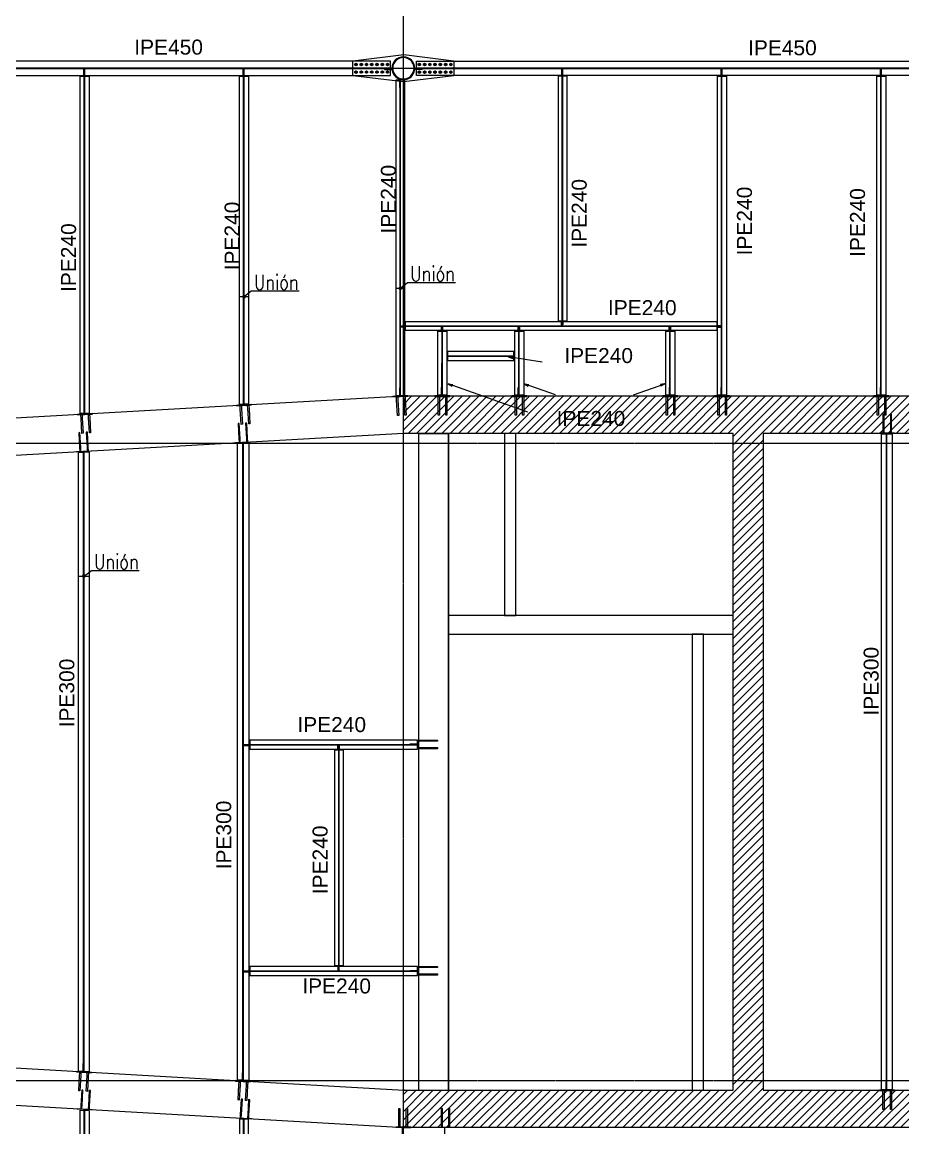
# Model space of a CAD drawing. Header units: millimetres. Extents: x -12345 to 95575, y -10691 to 31862.
# Drawn here: x 54414 to 66163, y 7867 to 22616 of the extents above; entities that cross this region are included whole.
import ezdxf
from ezdxf.enums import TextEntityAlignment as Align

# ---------------------------------------------------------------- set-up
doc = ezdxf.new("R2010")
doc.units = ezdxf.units.MM
doc.header["$LTSCALE"] = 0.9
doc.linetypes.add('DXK_LINE_DOT3', pattern=[5.9187, 2.979, -0.9799, 0.9799, -0.9799])
doc.layers.get('0').update_dxf_attribs({"color": 255})
for name, color, linetype, lineweight in [('E_TEXTO', 3, 'Continuous', 9), ('E_VIGAS-1', 254, 'Continuous', 25), ('E_VIGAS-2', 5, 'Continuous', 25), ('TUBO-REDONDO', 1, 'Continuous', 9)]:
    doc.layers.add(name, color=color, linetype=linetype, lineweight=lineweight)
for name, color, linetype in [('HCB-ACH_PANT', 253, 'Continuous'), ('HCB-EJES', 1, 'Continuous'), ('HCB_ALMA', 8, 'Continuous'), ('HCB_PANTALLAS', 6, 'Continuous'), ('HCB_PLATINA', 4, 'Continuous'), ('HCB_VIGAS', 4, 'Continuous'), ('UNIÒN', 6, 'Continuous')]:
    doc.layers.add(name, color=color, linetype=linetype)
doc.styles.add('CNI_COTAS', font='romans.shx', dxfattribs={"width": 0.8})
doc.styles.add('VERDANA', font='arial.ttf')
doc.dimstyles.new('UNIÒN', dxfattribs={"dimscale": 0, "dimtxt": 200, "dimasz": 60, "dimexe": 4, "dimexo": 4, "dimgap": 15, "dimtad": 1, "dimdec": 0, "dimzin": 4, "dimdsep": 46, "dimtxsty": 'CNI_COTAS', "dimcen": -0.09, "dimclrd": 6, "dimclrt": 3, "dimadec": 0, "dimazin": 0, "dimtfac": 1, "dimtdec": 0, "dimtmove": 2, "dimatfit": 0, "dimfxl": 0.05, "dimtolj": 1, "dimtzin": 0, "dimarcsym": 0})

msp = doc.modelspace()

# ---------------------------------------------------------------- hatches: boundary and pattern name
at = {"layer": 'HCB-ACH_PANT'}
h = msp.add_hatch(dxfattribs=at)
h.set_pattern_fill('ANSI31', color=256, scale=25)
h.set_pattern_definition([(45, (-12679.49, -55448.67), (-56.1266, 56.1266), [])])
h.paths.add_polyline_path([(68000.1, 7870.3), (59500.1, 7870.3), (59500.1, 8370.3), (63900.2, 8370.3), (63900.2, 17130.3), (59500.1, 17130.3), (59500.1, 17630.3), (68000.1, 17630.3), (68000.1, 17130.3), (64300.2, 17130.3), (64300.2, 8370.3), (68000.1, 8370.3)])

# ---------------------------------------------------------------- linework, layer by layer
at = {"color": 1, "linetype": 'Continuous'}
for centre, radius, start, end in [((58867.5, 22050.1), 11.5, 18.0268, 198.0268), ((58867.5, 22050.1), 11.5, 198.0268, 18.0268), ((58867.5, 22050.1), 10, 90.0268, 270.0268), ((58867.5, 22050.1), 10, 270.0268, 90.0268), ((58937.5, 22050.1), 11.5, 18.0268, 198.0268), ((58937.5, 22050.1), 11.5, 198.0268, 18.0268), ((58937.5, 22050.1), 10, 90.0268, 270.0268), ((58937.5, 22050.1), 10, 270.0268, 90.0268), ((59007.5, 22050.1), 11.5, 18.0268, 198.0268), ((59007.5, 22050.1), 11.5, 198.0268, 18.0268), ((59007.5, 22050.1), 10, 90.0268, 270.0268), ((59007.5, 22050.1), 10, 270.0268, 90.0268), ((59077.5, 22050.2), 11.5, 18.0268, 198.0268), ((59077.5, 22050.2), 11.5, 198.0268, 18.0268), ((59077.5, 22050.2), 10, 90.0268, 270.0268), ((59077.5, 22050.2), 10, 270.0268, 90.0268), ((59147.5, 22050.2), 11.5, 18.0268, 198.0268), ((59147.5, 22050.2), 11.5, 198.0268, 18.0268), ((59147.5, 22050.2), 10, 90.0268, 270.0268), ((59147.5, 22050.2), 10, 270.0268, 90.0268), ((59217.5, 22050.2), 11.5, 18.0268, 198.0268), ((59217.5, 22050.2), 11.5, 198.0268, 18.0268), ((59217.5, 22050.2), 10, 90.0268, 270.0268), ((59217.5, 22050.2), 10, 270.0268, 90.0268), ((59287.5, 22050.3), 11.5, 18.0268, 198.0268), ((59287.5, 22050.3), 11.5, 198.0268, 18.0268), ((59287.5, 22050.3), 10, 90.0268, 270.0268), ((59287.5, 22050.3), 10, 270.0268, 90.0268), ((59712.5, 22049.8), 11.5, 18.0268, 198.0268), ((59712.5, 22049.8), 11.5, 198.0268, 18.0268), ((59712.5, 22049.8), 10, 90.0268, 270.0268), ((59712.5, 22049.8), 10, 270.0268, 90.0268), ((59782.5, 22049.8), 11.5, 18.0268, 198.0268), ((59782.5, 22049.8), 11.5, 198.0268, 18.0268), ((59782.5, 22049.8), 10, 90.0268, 270.0268), ((59782.5, 22049.8), 10, 270.0268, 90.0268), ((59852.5, 22049.9), 11.5, 18.0268, 198.0268), ((59852.5, 22049.9), 11.5, 198.0268, 18.0268), ((59852.5, 22049.9), 10, 90.0268, 270.0268), ((59852.5, 22049.9), 10, 270.0268, 90.0268), ((59922.5, 22049.9), 11.5, 18.0268, 198.0268), ((59922.5, 22049.9), 11.5, 198.0268, 18.0268), ((59922.5, 22049.9), 10, 90.0268, 270.0268), ((59922.5, 22049.9), 10, 270.0268, 90.0268), ((59992.5, 22049.9), 11.5, 18.0268, 198.0268), ((59992.5, 22049.9), 11.5, 198.0268, 18.0268), ((59992.5, 22049.9), 10, 90.0268, 270.0268), ((59992.5, 22049.9), 10, 270.0268, 90.0268), ((60062.5, 22050), 11.5, 18.0268, 198.0268), ((60062.5, 22050), 11.5, 198.0268, 18.0268), ((60062.5, 22050), 10, 90.0268, 270.0268), ((60062.5, 22050), 10, 270.0268, 90.0268), ((60132.5, 22050), 11.5, 18.0268, 198.0268), ((60132.5, 22050), 11.5, 198.0268, 18.0268), ((60132.5, 22050), 10, 90.0268, 270.0268), ((60132.5, 22050), 10, 270.0268, 90.0268), ((58867.5, 21950.1), 11.5, 18.0268, 198.0268), ((58867.5, 21950.1), 11.5, 198.0268, 18.0268), ((58867.5, 21950.1), 10, 90.0268, 270.0268), ((58867.5, 21950.1), 10, 270.0268, 90.0268), ((58937.5, 21950.1), 11.5, 18.0268, 198.0268), ((58937.5, 21950.1), 11.5, 198.0268, 18.0268), ((58937.5, 21950.1), 10, 90.0268, 270.0268), ((58937.5, 21950.1), 10, 270.0268, 90.0268), ((59007.5, 21950.1), 11.5, 18.0268, 198.0268), ((59007.5, 21950.1), 11.5, 198.0268, 18.0268), ((59007.5, 21950.1), 10, 90.0268, 270.0268), ((59007.5, 21950.1), 10, 270.0268, 90.0268), ((59077.5, 21950.2), 11.5, 18.0268, 198.0268), ((59077.5, 21950.2), 11.5, 198.0268, 18.0268), ((59077.5, 21950.2), 10, 90.0268, 270.0268), ((59077.5, 21950.2), 10, 270.0268, 90.0268), ((59147.5, 21950.2), 11.5, 18.0268, 198.0268), ((59147.5, 21950.2), 11.5, 198.0268, 18.0268), ((59147.5, 21950.2), 10, 90.0268, 270.0268), ((59147.5, 21950.2), 10, 270.0268, 90.0268), ((59217.5, 21950.2), 11.5, 18.0268, 198.0268), ((59217.5, 21950.2), 11.5, 198.0268, 18.0268), ((59217.5, 21950.2), 10, 90.0268, 270.0268), ((59217.5, 21950.2), 10, 270.0268, 90.0268), ((59287.5, 21950.3), 11.5, 18.0268, 198.0268), ((59287.5, 21950.3), 11.5, 198.0268, 18.0268), ((59287.5, 21950.3), 10, 90.0268, 270.0268), ((59287.5, 21950.3), 10, 270.0268, 90.0268), ((59712.5, 21949.8), 11.5, 18.0268, 198.0268), ((59712.5, 21949.8), 11.5, 198.0268, 18.0268), ((59712.5, 21949.8), 10, 90.0268, 270.0268), ((59712.5, 21949.8), 10, 270.0268, 90.0268), ((59782.5, 21949.8), 11.5, 18.0268, 198.0268), ((59782.5, 21949.8), 11.5, 198.0268, 18.0268), ((59782.5, 21949.8), 10, 90.0268, 270.0268), ((59782.5, 21949.8), 10, 270.0268, 90.0268), ((59852.5, 21949.9), 11.5, 18.0268, 198.0268), ((59852.5, 21949.9), 11.5, 198.0268, 18.0268), ((59852.5, 21949.9), 10, 90.0268, 270.0268), ((59852.5, 21949.9), 10, 270.0268, 90.0268), ((59922.5, 21949.9), 11.5, 18.0268, 198.0268), ((59922.5, 21949.9), 11.5, 198.0268, 18.0268), ((59922.5, 21949.9), 10, 90.0268, 270.0268), ((59922.5, 21949.9), 10, 270.0268, 90.0268), ((59992.5, 21949.9), 11.5, 18.0268, 198.0268), ((59992.5, 21949.9), 11.5, 198.0268, 18.0268), ((59992.5, 21949.9), 10, 90.0268, 270.0268), ((59992.5, 21949.9), 10, 270.0268, 90.0268), ((60062.5, 21950), 11.5, 18.0268, 198.0268), ((60062.5, 21950), 11.5, 198.0268, 18.0268), ((60062.5, 21950), 10, 90.0268, 270.0268), ((60062.5, 21950), 10, 270.0268, 90.0268), ((60132.5, 21950), 11.5, 18.0268, 198.0268), ((60132.5, 21950), 11.5, 198.0268, 18.0268), ((60132.5, 21950), 10, 90.0268, 270.0268), ((60132.5, 21950), 10, 270.0268, 90.0268)]:
    msp.add_arc(centre, radius, start, end, dxfattribs=at)
at = {"layer": 'E_TEXTO', "color": 4}
for p, q in [((60898.3, 18149.9), (60961.3, 18154)), ((60898.3, 18149.9), (60957.7, 18128.4)), ((61349.9, 18079.6), (60898.3, 18149.9)), ((60095.7, 17790.9), (60150.1, 17758.8)), ((61158.2, 17414.3), (60095.7, 17790.9)), ((60095.7, 17790.9), (60158.4, 17783.2)), ((61111, 17790.9), (61165.4, 17758.8)), ((61530, 17642.4), (61111, 17790.9)), ((61111, 17790.9), (61173.7, 17783.2)), ((62568.9, 17642.4), (62987.9, 17790.9)), ((62987.9, 17790.9), (62925.2, 17783.2)), ((62987.9, 17790.9), (62933.5, 17758.8))]:
    msp.add_line(p, q, dxfattribs=at)
at = {"layer": 'E_VIGAS-1', "color": 30, "true_color": 0xf26722}
for p, q in [((59700.2, 17130.2), (60100.2, 17130.2)), ((59700.2, 17130.1), (59700.2, 8370.2)), ((60100.2, 17130.1), (60100.2, 8370.2)), ((46300.2, 9123.1), (59506.1, 8370.3))]:
    msp.add_line(p, q, dxfattribs=at)
for points in [[(60100, 8370.2), (60100, 17130.2), (59700, 17130.2), (59700, 8370.2)], [(61000.2, 17130.2), (60850.2, 17130.2), (60850.2, 17130.1), (60850.2, 14700.3), (61000.2, 14700.3), (61000.2, 17130.1)], [(60100.2, 14450.2), (63900.2, 14450.2), (63900.2, 14700.2), (60100.2, 14700.2)], [(63502.2, 14450.2), (63352.2, 14450.2), (63352, 8370.2), (63502, 8370.2)]]:
    msp.add_lwpolyline(points, close=True, dxfattribs=at)
at = {"layer": 'E_VIGAS-2', "color": 30, "true_color": 0xf26722}
for p, q in [((46224.6, 16875.2), (59500.2, 17630.6)), ((59500.2, 17129.8), (46300.2, 16378.7)), ((59508.9, 7869.3), (46250.7, 8625.2))]:
    msp.add_line(p, q, dxfattribs=at)
at = {"layer": 'HCB-EJES', "linetype": 'DXK_LINE_DOT3'}
for p, q in [((59500, -3906.8), (59500, 29407)), ((-6888.4, 22000), (90118.8, 22000)), ((-10844.5, 17000), (94075, 17000)), ((-10844.5, 8500), (94075, 8500))]:
    msp.add_line(p, q, dxfattribs=at)
at = {"layer": 'HCB_ALMA'}
for p, q in [((51161.6, 22004.7), (59331.4, 22004.6)), ((51161.6, 21995.3), (59331.4, 21995.3)), ((59661.6, 22004.7), (67831.4, 22004.6)), ((59661.6, 21995.3), (67831.4, 21995.3)), ((55243.3, 17405), (55243.3, 21895)), ((55249.5, 17405), (55249.5, 21895)), ((57368.3, 17525.9), (57368.3, 21895)), ((57374.5, 17525.9), (57374.5, 21895)), ((59456.9, 17637.3), (59456.9, 21843.4)), ((59463.1, 17637.3), (59463.1, 21843.4)), ((61619.4, 18633), (61619.4, 21895)), ((61625.6, 18633), (61625.6, 21895)), ((63743.3, 17643), (63743.3, 21895)), ((63749.5, 17643), (63749.5, 21895)), ((65868.3, 17643), (65868.3, 21895)), ((65874.5, 17643), (65874.5, 21895)), ((59526.4, 18566.1), (63676.4, 18566.1)), ((59526.4, 18559.9), (63676.4, 18559.9)), ((60013.4, 17645.4), (60016.5, 18493)), ((60019.6, 17645.4), (60023.6, 18493)), ((61038.3, 17645.4), (61038.3, 18493)), ((61044.5, 17645.4), (61044.5, 18493)), ((63053.4, 17645.4), (63053.4, 18493)), ((63059.6, 17645.4), (63059.6, 18493)), ((60086.5, 18166.1), (60971.4, 18166.1)), ((60086.5, 18159.9), (60971.4, 18159.9)), ((65943.1, 8382.9), (65943.1, 17117.5)), ((65950.2, 8382.9), (65950.2, 17117.5)), ((57359, 8502.5), (57359, 16998.2)), ((57366.1, 8502.5), (57366.1, 16998.2)), ((55234, 8623.6), (55234, 16882.7)), ((55241.1, 8623.6), (55241.1, 16882.7)), ((57446.7, 12981.5), (59700, 12981.5)), ((57446.7, 12975.3), (59700, 12975.3)), ((58636.6, 10031.4), (58636.6, 12905.6)), ((58642.8, 10031.4), (58642.8, 12905.6)), ((57446.7, 9961.7), (59690.2, 9961.7)), ((57446.7, 9955.5), (59690.2, 9955.5)), ((55246.4, 1708.4), (55242.9, 8095.9)), ((55253.5, 1708.3), (55250, 8095.9)), ((57371.4, 1708.4), (57367.9, 7974.8)), ((57378.5, 1708.4), (57375, 7974.8))]:
    msp.add_line(p, q, dxfattribs=at)
at = {"layer": 'HCB_PANTALLAS'}
msp.add_lwpolyline([(68000.1, 7870.3), (59500.1, 7870.3), (59500.1, 8370.3), (63900.2, 8370.3), (63900.2, 17130.3), (59500.1, 17130.3), (59500.1, 17630.3), (68000.1, 17630.3), (68000.1, 17130.3), (64300.2, 17130.3), (64300.2, 8370.3), (68000.1, 8370.3)], close=True, dxfattribs=at)
at = {"layer": 'HCB_PLATINA', "color": 8}
for p, q in [((59400, 17634.9), (59520, 17640.2)), ((55234, 16882.7), (55241.1, 16882.7)), ((57359, 8502.5), (57366.1, 8502.5))]:
    msp.add_line(p, q, dxfattribs=at)
at = {"layer": 'HCB_VIGAS'}
for p, q in [((59514.1, 17130.5), (59507, 17130.1)), ((59700.2, 17130.2), (59700.2, 17130.1)), ((59514.3, 8369.7), (59507.1, 8370.1)), ((59700.2, 8370.2), (60100.2, 8370.2))]:
    msp.add_line(p, q, dxfattribs=at)
at = {"layer": 'HCB_VIGAS', "color": 8}
msp.add_lwpolyline([(60172.5, 21900), (59500, 21817.9), (58827.5, 21900), (58827.5, 22100), (59504.7, 22183.3), (60172.5, 22100)], close=True, dxfattribs=at)
msp.add_lwpolyline([(60172.5, 21900), (59500, 21817.9), (58827.5, 21900), (58827.5, 22100), (59504.7, 22183.3), (60172.5, 22100)], close=True, dxfattribs=at)
at = {"layer": 'HCB_VIGAS'}
for points in [[(58827.5, 21905), (59327.5, 21905), (59327.5, 22095), (58827.5, 22095), (51672.4, 22095), (51172.4, 22095), (51172.4, 21905), (51672.4, 21905)], [(55233.5, 21905), (55243.5, 21905), (55243.5, 21995.3), (55233.5, 21995.3)], [(55243.5, 21895), (55250.6, 21895), (55250.6, 21985.3), (55243.5, 21985.3)], [(57358.5, 21905), (57368.5, 21905), (57368.5, 21995.3), (57358.5, 21995.3)], [(57368.5, 21895), (57375.6, 21895), (57375.6, 21985.3), (57368.5, 21985.3)], [(58867.5, 22032.7), (58852.5, 22041.4), (58852.5, 22058.7), (58867.5, 22067.4), (58882.5, 22058.7), (58882.5, 22041.4)], [(58937.5, 22032.8), (58922.5, 22041.4), (58922.5, 22058.7), (58937.5, 22067.4), (58952.5, 22058.8), (58952.5, 22041.4)], [(59007.5, 22032.8), (58992.5, 22041.5), (58992.5, 22058.8), (59007.5, 22067.4), (59022.5, 22058.8), (59022.5, 22041.5)], [(59077.5, 22032.8), (59062.5, 22041.5), (59062.5, 22058.8), (59077.5, 22067.5), (59092.5, 22058.8), (59092.5, 22041.5)], [(59147.5, 22032.9), (59132.5, 22041.5), (59132.5, 22058.8), (59147.5, 22067.5), (59162.5, 22058.9), (59162.5, 22041.5)], [(59217.5, 22032.9), (59202.5, 22041.6), (59202.5, 22058.9), (59217.5, 22067.5), (59232.5, 22058.9), (59232.5, 22041.6)], [(59347.5, 21985), (59347.6, 21995), (59346.4, 21995), (59247.3, 21995.3), (59247.3, 21985), (59345.5, 21985)], [(59287.5, 22032.9), (59272.5, 22041.6), (59272.5, 22058.9), (59287.5, 22067.6), (59302.5, 22058.9), (59302.5, 22041.6)], [(59653.6, 21995.3), (59752.5, 21995.3), (59752.5, 21985.3), (59654.5, 21985.3), (59652.5, 21985.3), (59652.5, 21995.3)], [(67327.5, 22095), (67837.5, 22095), (67837.5, 21905), (67327.5, 21905), (60172.5, 21905), (59672.5, 21905), (59672.5, 22095), (60172.5, 22095)], [(59712.5, 22032.5), (59697.5, 22041.1), (59697.4, 22058.5), (59712.4, 22067.1), (59727.4, 22058.5), (59727.5, 22041.2)], [(59782.5, 22032.5), (59767.5, 22041.2), (59767.4, 22058.5), (59782.4, 22067.2), (59797.4, 22058.5), (59797.5, 22041.2)], [(59852.5, 22032.5), (59837.5, 22041.2), (59837.4, 22058.5), (59852.4, 22067.2), (59867.4, 22058.5), (59867.5, 22041.2)], [(59922.5, 22032.6), (59907.5, 22041.2), (59907.4, 22058.6), (59922.4, 22067.2), (59937.4, 22058.6), (59937.5, 22041.2)], [(59992.5, 22032.6), (59977.5, 22041.3), (59977.4, 22058.6), (59992.4, 22067.3), (60007.4, 22058.6), (60007.5, 22041.3)], [(60062.5, 22032.6), (60047.5, 22041.3), (60047.4, 22058.6), (60062.4, 22067.3), (60077.4, 22058.6), (60077.5, 22041.3)], [(60132.5, 22032.7), (60117.5, 22041.3), (60117.4, 22058.7), (60132.4, 22067.3), (60147.4, 22058.7), (60147.5, 22041.3)], [(61608.5, 21905), (61618.5, 21905), (61618.5, 21995.3), (61608.5, 21995.3)], [(61618.5, 21895), (61625.6, 21895), (61625.6, 21985.3), (61618.5, 21985.3)], [(63733.5, 21905), (63743.5, 21905), (63743.5, 21995.3), (63733.5, 21995.3)], [(63743.5, 21895), (63750.6, 21895), (63750.6, 21985.3), (63743.5, 21985.3)], [(65858.5, 21905), (65868.5, 21905), (65868.5, 21995.3), (65858.5, 21995.3)], [(65868.5, 21895), (65875.6, 21895), (65875.6, 21985.3), (65868.5, 21985.3)], [(55190, 17395.4), (55190, 21895), (55310, 21895), (55310, 17402.2)], [(57315, 17516.3), (57315, 21895), (57435, 21895), (57435, 17523.1)], [(58867.5, 21932.7), (58852.5, 21941.4), (58852.5, 21958.7), (58867.5, 21967.4), (58882.5, 21958.7), (58882.5, 21941.4)], [(58937.5, 21932.8), (58922.5, 21941.4), (58922.5, 21958.7), (58937.5, 21967.4), (58952.5, 21958.8), (58952.5, 21941.4)], [(59007.5, 21932.8), (58992.5, 21941.5), (58992.5, 21958.8), (59007.5, 21967.4), (59022.5, 21958.8), (59022.5, 21941.5)], [(59077.5, 21932.8), (59062.5, 21941.5), (59062.5, 21958.8), (59077.5, 21967.5), (59092.5, 21958.8), (59092.5, 21941.5)], [(59147.5, 21932.9), (59132.5, 21941.5), (59132.5, 21958.8), (59147.5, 21967.5), (59162.5, 21958.9), (59162.5, 21941.5)], [(59217.5, 21932.9), (59202.5, 21941.6), (59202.5, 21958.9), (59217.5, 21967.5), (59232.5, 21958.9), (59232.5, 21941.6)], [(59287.5, 21932.9), (59272.5, 21941.6), (59272.5, 21958.9), (59287.5, 21967.6), (59302.5, 21958.9), (59302.5, 21941.6)], [(59446.9, 21853.4), (59446.9, 21743.4), (59456.9, 21743.4), (59456.9, 21851.9), (59456.9, 21853.4), (59451.8, 21853.4)], [(59712.5, 21932.5), (59697.5, 21941.1), (59697.5, 21958.5), (59712.5, 21967.1), (59727.5, 21958.5), (59727.5, 21941.2)], [(59782.5, 21932.5), (59767.5, 21941.2), (59767.5, 21958.5), (59782.5, 21967.2), (59797.5, 21958.5), (59797.5, 21941.2)], [(59852.5, 21932.5), (59837.5, 21941.2), (59837.5, 21958.5), (59852.5, 21967.2), (59867.5, 21958.5), (59867.5, 21941.2)], [(59922.5, 21932.6), (59907.5, 21941.2), (59907.5, 21958.6), (59922.5, 21967.2), (59937.5, 21958.6), (59937.5, 21941.2)], [(59992.5, 21932.6), (59977.5, 21941.3), (59977.5, 21958.6), (59992.5, 21967.3), (60007.5, 21958.6), (60007.5, 21941.3)], [(60062.5, 21932.6), (60047.5, 21941.3), (60047.5, 21958.6), (60062.5, 21967.3), (60077.5, 21958.6), (60077.5, 21941.3)], [(60132.5, 21932.7), (60117.5, 21941.3), (60117.5, 21958.7), (60132.5, 21967.3), (60147.5, 21958.7), (60147.5, 21941.3)], [(61565, 21895), (61565, 18633), (61685, 18633), (61685, 21895)], [(63690, 17640.2), (63690, 21895), (63810, 21895), (63810, 17640.2)], [(65815, 17640.2), (65815, 21895), (65935, 21895), (65935, 17640.2)], [(59530, 18623), (63680, 18623), (63680, 18503), (59530, 18503)], [(61608.5, 18623), (61618.5, 18623), (61618.5, 18566.1), (61608.5, 18566.1)], [(61618.5, 18633), (61625.6, 18633), (61625.6, 18576.1), (61618.5, 18576.1)], [(59463.1, 18549), (59463.1, 18559), (59520, 18559), (59520, 18549)], [(59473.1, 18559), (59473.1, 18566.1), (59530, 18566.1), (59530, 18559)], [(59960, 17640.2), (59960, 18493), (60080, 18493), (60080, 17640.2)], [(60006.5, 18559.9), (60016.5, 18559.9), (60016.5, 18503), (60006.5, 18503)], [(60016.5, 18549.9), (60023.6, 18549.9), (60023.6, 18493), (60016.5, 18493)], [(60985, 17640.2), (60985, 18493), (61105, 18493), (61105, 17640.2)], [(61031.5, 18559.9), (61041.5, 18559.9), (61041.4, 18503), (61031.4, 18503)], [(61041.5, 18549.9), (61048.6, 18549.9), (61048.5, 18493), (61041.4, 18493)], [(63000, 17640.2), (63000, 18493), (63120, 18493), (63120, 17640.2)], [(63046.5, 18559.9), (63056.5, 18559.9), (63056.5, 18503), (63046.5, 18503)], [(63056.5, 18549.9), (63063.6, 18549.9), (63063.6, 18493), (63056.5, 18493)], [(63736.9, 18559), (63736.9, 18566.1), (63680, 18566.1), (63680, 18559)], [(63743.3, 18549), (63743.3, 18559), (63690, 18559), (63690, 18549)], [(60090, 18103), (60975, 18103), (60975, 18223), (60090, 18223)], [(59457, 17627.4), (59451, 17627.1), (59451, 17637.6), (59451, 17737.6), (59457, 17737.6), (59457, 17637.6)], [(60014, 17630.2), (60008, 17630.2), (60008, 17640.2), (60008, 17740.2), (60014, 17740.2), (60014, 17640.2)], [(61039, 17630.2), (61033, 17630.2), (61033, 17640.2), (61033, 17740.2), (61039, 17740.2), (61039, 17640.2)], [(63054, 17630.2), (63048, 17630.2), (63048, 17640.2), (63048, 17740.2), (63054, 17740.2), (63054, 17640.2)], [(63744, 17630.2), (63738, 17630.2), (63738, 17640.2), (63738, 17740.2), (63744, 17740.2), (63744, 17640.2)], [(65869, 17630.2), (65863, 17630.2), (65863, 17640.2), (65863, 17740.2), (65869, 17740.2), (65869, 17640.2)], [(57372, 17509.5), (57366, 17509.2), (57366, 17519.7), (57366, 17619.7), (57372, 17619.7), (57372, 17519.7)], [(59361.1, 17615.9), (59560.7, 17627.3), (59560.6, 17630.2), (59500.2, 17630.2), (59360.7, 17621.9)], [(59919.5, 17624.2), (60119.5, 17624.2), (60119.5, 17630.2), (59919.5, 17630.2)], [(60944.4, 17624.2), (61144.4, 17624.2), (61144.4, 17630.2), (60944.4, 17630.2)], [(62959.5, 17624.2), (63159.5, 17624.2), (63159.5, 17630.2), (62959.5, 17630.2)], [(63649.4, 17624.2), (63849.4, 17624.2), (63849.4, 17630.2), (63649.4, 17630.2)], [(65774.4, 17624.2), (65974.4, 17624.2), (65974.4, 17630.2), (65774.4, 17630.2)], [(55247, 17388.6), (55241, 17388.3), (55241, 17398.8), (55241, 17498.8), (55247, 17498.8), (55247, 17398.8)], [(57276.1, 17498.1), (57475.7, 17509.4), (57475.4, 17515.4), (57275.7, 17504)], [(55151.1, 17377.1), (55350.7, 17388.5), (55350.4, 17394.5), (55150.7, 17383.1)], [(65850.2, 17136.2), (66050.2, 17136.2), (66050.2, 17130.2), (65850.2, 17130.2)], [(65875.2, 17120.2), (65875.2, 8380.2), (66025.2, 8380.2), (66025.2, 17120.2)], [(65944.2, 17130.2), (65938.2, 17130.2), (65938.2, 17120.2), (65938.2, 17020.2), (65944.2, 17020.2), (65944.2, 17120.2)], [(57262.3, 17008.4), (57462, 17019.9), (57462.3, 17013.9), (57262.7, 17002.4)], [(57437.5, 17002.4), (57437.5, 8498.2), (57287.5, 8506.7), (57287.5, 16993.9)], [(57358.9, 17008), (57353, 17007.6), (57352.9, 16997.8), (57352.9, 16897.8), (57358.9, 16897.8), (57358.9, 16997.8)], [(55137.3, 16887.5), (55337, 16899), (55337.3, 16893), (55137.7, 16881.5)], [(55162.5, 16873), (55162.5, 8627.9), (55312.5, 8619.3), (55312.5, 16881.5)], [(55233.9, 16887), (55228, 16886.7), (55227.9, 16876.9), (55227.9, 16776.9), (55233.9, 16776.9), (55233.9, 16876.9)], [(57377.1, 12974.4), (57377.1, 12981.5), (57450.2, 12981.5), (57450.2, 12974.4)], [(57450.2, 12918.4), (59690.2, 12918.4), (59690.2, 13038.4), (57450.2, 13038.4)], [(59700, 12987.5), (59700, 12981.5), (59690, 12981.5), (59590, 12981.5), (59590, 12987.5), (59690, 12987.5)], [(59706, 12878.4), (59706, 13078.4), (59700, 13078.4), (59700, 12878.4)], [(57366.1, 12964.4), (57366.1, 12974.4), (57437.5, 12974.4), (57437.5, 12964.4)], [(58700.2, 10031.3), (58700.2, 12905.7), (58580.2, 12905.7), (58580.2, 10031.3)], [(58626.6, 12975.3), (58636.6, 12975.3), (58636.6, 12918.4), (58626.6, 12918.4)], [(58636.6, 12965.3), (58643.7, 12965.3), (58643.7, 12905.7), (58636.6, 12905.7)], [(58636.6, 9971.6), (58643.7, 9971.6), (58643.7, 10031.3), (58636.6, 10031.3)], [(59706, 9858.6), (59706, 10058.6), (59700, 10058.6), (59700, 9858.6)], [(57366.1, 9944.6), (57366.1, 9954.6), (57437.5, 9954.6), (57437.5, 9944.6)], [(57377.1, 9954.6), (57377.1, 9961.7), (57450.2, 9961.7), (57450.2, 9954.6)], [(57450.2, 9898.5), (59690.2, 9898.6), (59690.2, 10018.6), (57450.2, 10018.5)], [(58626.6, 9961.6), (58636.6, 9961.6), (58636.6, 10018.6), (58626.6, 10018.6)], [(55233.9, 8613.8), (55228, 8614.1), (55227.9, 8624), (55227.9, 8724), (55233.9, 8724), (55233.9, 8624)], [(55137.3, 8613.4), (55337, 8601.9), (55337.3, 8607.9), (55137.7, 8619.3)], [(57262.4, 8492.1), (57462.1, 8480.7), (57462.4, 8486.7), (57262.8, 8498.1)], [(65944.2, 8370.2), (65938.2, 8370.2), (65938.2, 8380.2), (65938.2, 8480.2), (65944.2, 8480.2), (65944.2, 8380.2)], [(65850.2, 8364.2), (66050.2, 8364.2), (66050.2, 8370.2), (65850.2, 8370.2)], [(55149.1, 8123.9), (55348.8, 8112.4), (55348.4, 8106.4), (55148.8, 8117.9)], [(55310, 8098.7), (55310, 1708.4), (55190, 1708.4), (55190, 8105.5)], [(57275.5, 8002.7), (57475.2, 7991.2), (57474.8, 7985.2), (57275.2, 7996.7)], [(57315, 7984.4), (57315, 1708.4), (57435, 1708.4), (57435, 7977.5)], [(59600, 7876.2), (59400, 7876.2), (59400, 7875.5), (59492.8, 7870.2), (59600, 7870.2)], [(59495.3, 7760.5), (59489.3, 7760.9), (59489.3, 7770.2), (59489.3, 7870.2), (59495.3, 7870.2), (59495.3, 7770.2)], [(59893.4, 7876.2), (60224, 7876.2), (60224, 7870.2), (59893.5, 7870.2)]]:
    msp.add_lwpolyline(points, close=True, dxfattribs=at)
for points in [[(59520, 17640.2), (59520, 21820.3), (59520, 21843.4), (59400, 21843.4), (59400, 21830.1), (59400, 17634.9)], [(59700, 9961.7), (59590, 9961.7), (59590, 9967.7), (59700, 9967.7), (59700, 9961.7)], [(57353, 8492.8), (57353, 8602.5), (57359, 8602.5), (57359, 8492.7), (57353, 8493)], [(55239, 8112.7), (55239, 8002.5), (55245, 8002.5), (55245, 8112.4), (55239, 8112.7)], [(57365.4, 7991.5), (57365.4, 7881.3), (57371.4, 7881.3), (57371.4, 7991.1), (57365.4, 7991.5)], [(60047.7, 7870.2), (60047.7, 7760.6), (60053.7, 7760.6), (60053.7, 7870.2), (60047.7, 7870.2)]]:
    msp.add_lwpolyline(points, dxfattribs=at)
at = {"layer": 'HCB_VIGAS', "color": 5}
for points in [[(59411.6, 17617.3), (59415.1, 17619), (59418.8, 17617.7), (59420.9, 17617), (59423.5, 17611.5), (59425.7, 17574), (59437.3, 17369.9), (59421.3, 17368.9), (59409.7, 17573.1), (59407.5, 17610.6), (59409.6, 17616.3)], [(59511.4, 17623), (59514.9, 17624.7), (59518.6, 17623.4), (59520.7, 17622.7), (59523.4, 17617.1), (59525.5, 17579.7), (59537.1, 17375.5), (59521.1, 17374.6), (59509.5, 17578.8), (59507.4, 17616.2), (59509.4, 17622)], [(59969.9, 17622.7), (59973.5, 17624.2), (59977.2, 17622.7), (59979.2, 17621.9), (59981.5, 17616.2), (59981.5, 17578.7), (59981.5, 17374.2), (59965.5, 17374.2), (59965.5, 17578.7), (59965.5, 17616.2), (59967.9, 17621.9)], [(60069.9, 17622.7), (60073.5, 17624.2), (60077.2, 17622.7), (60079.2, 17621.9), (60081.5, 17616.2), (60081.5, 17578.7), (60081.5, 17374.2), (60065.5, 17374.2), (60065.5, 17578.7), (60065.5, 17616.2), (60067.9, 17621.9)], [(60994.9, 17622.7), (60998.5, 17624.2), (61002.2, 17622.7), (61004.2, 17621.9), (61006.5, 17616.2), (61006.5, 17578.7), (61006.5, 17374.2), (60990.5, 17374.2), (60990.5, 17578.7), (60990.5, 17616.2), (60992.9, 17621.9)], [(61094.9, 17622.7), (61098.5, 17624.2), (61102.2, 17622.7), (61104.2, 17621.9), (61106.5, 17616.2), (61106.5, 17578.7), (61106.5, 17374.2), (61090.5, 17374.2), (61090.5, 17578.7), (61090.5, 17616.2), (61092.9, 17621.9)], [(63009.9, 17622.7), (63013.6, 17624.2), (63017.2, 17622.7), (63019.2, 17621.9), (63021.6, 17616.2), (63021.6, 17578.7), (63021.6, 17374.2), (63005.6, 17374.2), (63005.6, 17578.7), (63005.6, 17616.2), (63007.9, 17621.9)], [(63109.9, 17622.7), (63113.6, 17624.2), (63117.2, 17622.7), (63119.2, 17621.9), (63121.6, 17616.2), (63121.6, 17578.7), (63121.6, 17374.2), (63105.6, 17374.2), (63105.6, 17578.7), (63105.6, 17616.2), (63107.9, 17621.9)], [(63699.9, 17622.7), (63703.5, 17624.2), (63707.2, 17622.7), (63709.2, 17621.9), (63711.5, 17616.2), (63711.5, 17578.7), (63711.5, 17374.2), (63695.5, 17374.2), (63695.5, 17578.7), (63695.5, 17616.2), (63697.9, 17621.9)], [(63799.9, 17622.7), (63803.5, 17624.2), (63807.2, 17622.7), (63809.2, 17621.9), (63811.5, 17616.2), (63811.5, 17578.7), (63811.5, 17374.2), (63795.5, 17374.2), (63795.5, 17578.7), (63795.5, 17616.2), (63797.9, 17621.9)], [(65824.9, 17622.7), (65828.5, 17624.2), (65832.2, 17622.7), (65834.2, 17621.9), (65836.5, 17616.2), (65836.5, 17578.7), (65836.5, 17374.2), (65820.5, 17374.2), (65820.5, 17578.7), (65820.5, 17616.2), (65822.9, 17621.9)], [(65924.9, 17622.7), (65928.5, 17624.2), (65932.2, 17622.7), (65934.2, 17621.9), (65936.5, 17616.2), (65936.5, 17578.7), (65936.5, 17374.2), (65920.5, 17374.2), (65920.5, 17578.7), (65920.5, 17616.2), (65922.9, 17621.9)], [(57326.6, 17499.4), (57330.1, 17501.1), (57333.8, 17499.8), (57335.9, 17499.1), (57338.5, 17493.6), (57340.7, 17456.2), (57352.3, 17252), (57336.3, 17251.1), (57324.7, 17455.2), (57322.5, 17492.7), (57324.6, 17498.5)], [(57426.4, 17505.1), (57429.9, 17506.8), (57433.6, 17505.5), (57435.7, 17504.8), (57438.4, 17499.3), (57440.5, 17461.8), (57452.1, 17257.7), (57436.1, 17256.8), (57424.5, 17460.9), (57422.4, 17498.4), (57424.4, 17504.1)], [(55201.6, 17378.5), (55205.1, 17380.2), (55208.8, 17378.9), (55210.9, 17378.2), (55213.5, 17372.7), (55215.7, 17335.2), (55227.3, 17131.1), (55211.3, 17130.2), (55199.7, 17334.3), (55197.5, 17371.8), (55199.6, 17377.5)], [(55301.4, 17384.2), (55304.9, 17385.9), (55308.6, 17384.6), (55310.7, 17383.9), (55313.4, 17378.4), (55315.5, 17340.9), (55327.1, 17136.7), (55311.1, 17135.8), (55299.5, 17340), (55297.4, 17377.4), (55299.4, 17383.2)], [(57312.6, 17012.8), (57316.3, 17011.5), (57319.9, 17013.2), (57321.8, 17014.2), (57323.9, 17020), (57321.7, 17057.4), (57310, 17261.6), (57294, 17260.7), (57305.7, 17056.5), (57307.9, 17019.1), (57310.6, 17013.5)], [(57412.5, 17018.6), (57416.2, 17017.3), (57419.7, 17019), (57421.7, 17019.9), (57423.7, 17025.7), (57421.5, 17063.2), (57409.8, 17267.3), (57393.8, 17266.4), (57405.6, 17062.2), (57407.7, 17024.8), (57410.4, 17019.3)], [(65900.7, 17137.7), (65904.3, 17136.2), (65907.9, 17137.7), (65910, 17138.5), (65912.3, 17144.2), (65912.3, 17181.7), (65912.3, 17386.2), (65896.3, 17386.2), (65896.3, 17181.7), (65896.3, 17144.2), (65898.7, 17138.5)], [(66000.7, 17137.7), (66004.3, 17136.2), (66007.9, 17137.7), (66010, 17138.5), (66012.3, 17144.2), (66012.3, 17181.7), (66012.3, 17386.2), (65996.3, 17386.2), (65996.3, 17181.7), (65996.3, 17144.2), (65998.7, 17138.5)], [(55187.6, 16891.9), (55191.3, 16890.6), (55194.9, 16892.3), (55196.8, 16893.3), (55198.9, 16899.1), (55196.7, 16936.5), (55185, 17140.7), (55169, 17139.7), (55180.7, 16935.6), (55182.9, 16898.1), (55185.6, 16892.6)], [(55287.5, 16897.6), (55291.2, 16896.3), (55294.7, 16898.1), (55296.7, 16899), (55298.7, 16904.8), (55296.5, 16942.2), (55284.8, 17146.4), (55268.8, 17145.5), (55280.6, 16941.3), (55282.7, 16903.9), (55285.4, 16898.4)], [(59707.5, 13028.9), (59706, 13032.5), (59707.5, 13036.1), (59708.3, 13038.1), (59714, 13040.5), (59751.5, 13040.5), (59956, 13040.5), (59956, 13024.5), (59751.5, 13024.5), (59714, 13024.5), (59708.3, 13026.8)], [(59707.5, 12928.9), (59706, 12932.5), (59707.5, 12936.1), (59708.3, 12938.1), (59714, 12940.5), (59751.5, 12940.5), (59956, 12940.5), (59956, 12924.5), (59751.5, 12924.5), (59714, 12924.5), (59708.3, 12926.8)], [(59707.5, 10009), (59706, 10012.7), (59707.5, 10016.3), (59708.3, 10018.3), (59714, 10020.7), (59751.5, 10020.7), (59956, 10020.7), (59956, 10004.7), (59751.5, 10004.7), (59714, 10004.7), (59708.3, 10007)], [(59707.5, 9909), (59706, 9912.7), (59707.5, 9916.3), (59708.3, 9918.3), (59714, 9920.7), (59751.5, 9920.7), (59956, 9920.7), (59956, 9904.7), (59751.5, 9904.7), (59714, 9904.7), (59708.3, 9907)], [(55187.6, 8609), (55191.3, 8610.3), (55194.9, 8608.5), (55196.8, 8607.6), (55198.9, 8601.8), (55196.7, 8564.4), (55185, 8360.2), (55169, 8361.1), (55180.7, 8565.3), (55182.9, 8602.7), (55185.6, 8608.2)], [(55287.5, 8603.2), (55291.2, 8604.5), (55294.7, 8602.8), (55296.7, 8601.8), (55298.7, 8596.1), (55296.5, 8558.6), (55284.8, 8354.5), (55268.8, 8355.4), (55280.6, 8559.5), (55282.7, 8597), (55285.4, 8602.5)], [(57312.7, 8487.8), (57316.4, 8489), (57320, 8487.3), (57321.9, 8486.4), (57324, 8480.6), (57321.8, 8443.2), (57310.2, 8239), (57294.2, 8239.9), (57305.9, 8444.1), (57308, 8481.5), (57310.7, 8487)], [(57412.6, 8482.1), (57416.3, 8483.4), (57419.8, 8481.7), (57421.8, 8480.7), (57423.8, 8474.9), (57421.7, 8437.5), (57410, 8233.3), (57394.1, 8234.2), (57405.7, 8438.4), (57407.8, 8475.8), (57410.5, 8481.3)], [(55199.6, 8122.5), (55203.1, 8120.8), (55206.8, 8122.1), (55208.9, 8122.8), (55211.6, 8128.3), (55213.7, 8165.8), (55225.4, 8369.9), (55209.5, 8370.8), (55197.7, 8166.7), (55195.6, 8129.2), (55197.6, 8123.5)], [(55299.4, 8116.8), (55303, 8115.1), (55306.7, 8116.4), (55308.7, 8117.1), (55311.4, 8122.6), (55313.5, 8160), (55325.3, 8364.2), (55309.3, 8365.1), (55297.6, 8160.9), (55295.4, 8123.5), (55297.4, 8117.7)], [(65900.7, 8362.7), (65904.3, 8364.2), (65907.9, 8362.7), (65910, 8361.9), (65912.3, 8356.2), (65912.3, 8318.7), (65912.3, 8114.2), (65896.3, 8114.2), (65896.3, 8318.7), (65896.3, 8356.2), (65898.7, 8361.9)], [(66000.7, 8362.7), (66004.3, 8364.2), (66007.9, 8362.7), (66010, 8361.9), (66012.3, 8356.2), (66012.3, 8318.7), (66012.3, 8114.2), (65996.3, 8114.2), (65996.3, 8318.7), (65996.3, 8356.2), (65998.7, 8361.9)], [(57326, 8001.3), (57329.5, 7999.6), (57333.2, 8000.8), (57335.3, 8001.6), (57338, 8007.1), (57340.1, 8044.5), (57351.8, 8248.7), (57335.9, 8249.6), (57324.1, 8045.4), (57322, 8008), (57324, 8002.2)], [(57425.8, 7995.5), (57429.4, 7993.8), (57433.1, 7995.1), (57435.1, 7995.8), (57437.8, 8001.4), (57439.9, 8038.8), (57451.7, 8243), (57435.7, 8243.9), (57424, 8039.7), (57421.8, 8002.3), (57423.8, 7996.5)], [(59450.1, 7877.7), (59446.5, 7876.2), (59442.8, 7877.7), (59440.8, 7878.5), (59438.5, 7884.2), (59438.5, 7921.7), (59438.5, 8126.2), (59454.5, 8126.2), (59454.5, 7921.7), (59454.5, 7884.2), (59452.1, 7878.5)], [(59550.1, 7877.7), (59546.5, 7876.2), (59542.8, 7877.7), (59540.8, 7878.5), (59538.5, 7884.2), (59538.5, 7921.7), (59538.5, 8126.2), (59554.5, 8126.2), (59554.5, 7921.7), (59554.5, 7884.2), (59552.1, 7878.5)], [(60007.8, 7877.8), (60011.4, 7876.2), (60015, 7877.7), (60017.1, 7878.6), (60019.4, 7884.2), (60019.4, 7921.7), (60019.5, 8126.2), (60003.5, 8126.3), (60003.4, 7921.8), (60003.4, 7884.3), (60005.8, 7878.6)], [(60107.8, 7877.7), (60111.4, 7876.2), (60115, 7877.7), (60117.1, 7878.5), (60119.4, 7884.2), (60119.4, 7921.7), (60119.5, 8126.2), (60103.5, 8126.2), (60103.4, 7921.7), (60103.4, 7884.2), (60105.8, 7878.5)]]:
    msp.add_lwpolyline(points, close=True, dxfattribs=at)
at = {"layer": 'TUBO-REDONDO'}
for points in [[(59350.4, 21970.1, 1), (59649.6, 22029.7, 1)], [(59360.2, 22027.7, 1), (59639.8, 21972.1, 1)]]:
    msp.add_lwpolyline(points, format="xyb", close=True, dxfattribs=at)
at = {"layer": 'UNIÒN'}
for p, q in [((59400, 19065.9), (59520, 19065.9)), ((59450, 19065.9), (59450, 19065.9)), ((61625.5, 17637.3), (61631.7, 17637.3))]:
    msp.add_line(p, q, dxfattribs=at)
at = {"layer": 'UNIÒN', "color": 2, "const_width": 25}
for points in [[(59447.5, 19065.9, 1), (59472.5, 19065.9, 1)], [(57362.5, 18954.2, 1), (57387.5, 18954.2, 1)], [(55225, 15227.9, 1), (55250, 15227.9, 1)]]:
    msp.add_lwpolyline(points, format="xyb", close=True, dxfattribs=at)
at = {"layer": 'UNIÒN'}
for points in [[(57315, 18954.2), (57435, 18954.2)], [(55162.5, 15227.9), (55312.5, 15227.9)]]:
    msp.add_lwpolyline(points, dxfattribs=at)

# ---------------------------------------------------------------- texts
at = {"layer": 'E_TEXTO', "style": 'VERDANA'}
for s, p in [('IPE450', (56368.1, 22182.5)), ('IPE450', (64555.7, 22173.5)), ('IPE240', (62686.7, 18707.3)), ('IPE240', (62104.6, 18068.5)), ('IPE240', (62001.7, 17229.2)), ('IPE240', (58544, 13146.4)), ('IPE240', (58609.5, 9660.1))]:
    msp.add_text(s, height=200, dxfattribs=at).set_placement(p, align=Align.CENTER)
for s, p in [('IPE240', (59400, 20254.4)), ('IPE240', (61945.1, 20065.5)), ('IPE240', (64149.4, 19962.5)), ('IPE240', (65657.6, 19943.3)), ('IPE240', (57315, 19762.9)), ('IPE240', (55133.4, 19474.4)), ('IPE300', (65839.4, 13824.7)), ('IPE300', (55109.8, 13667.7)), ('IPE300', (57202.5, 11773.7)), ('IPE240', (58488.6, 11441.7))]:
    msp.add_text(s, height=200, rotation=90, dxfattribs=at).set_placement(p, align=Align.CENTER)
at = {"layer": 'UNIÒN', "color": 3, "char_height": 200, "attachment_point": 7, "style": 'CNI_COTAS'}
for insert in [(59591.6, 19158.8), (57506.6, 19047.1), (55373.8, 15318.5)]:
    msp.add_mtext('Unión', dxfattribs=dict(at, insert=insert))

# ---------------------------------------------------------------- leaders
at = {"layer": 'UNIÒN', "annotation_type": 0, "has_hookline": 1, "hookline_direction": 0, "text_width": 601.9}
for points in [[(57375, 18954.2), (57470.1, 19032.1), (57491.6, 19032.1)], [(59460, 19065.9), (59555.1, 19143.8), (59576.6, 19143.8)], [(55242.2, 15225.6), (55337.3, 15303.5), (55358.8, 15303.5)]]:
    msp.add_leader(points, dimstyle='UNIÒN', override={"dimscale": 1}, dxfattribs=at)

doc.saveas('drawing.dxf')
